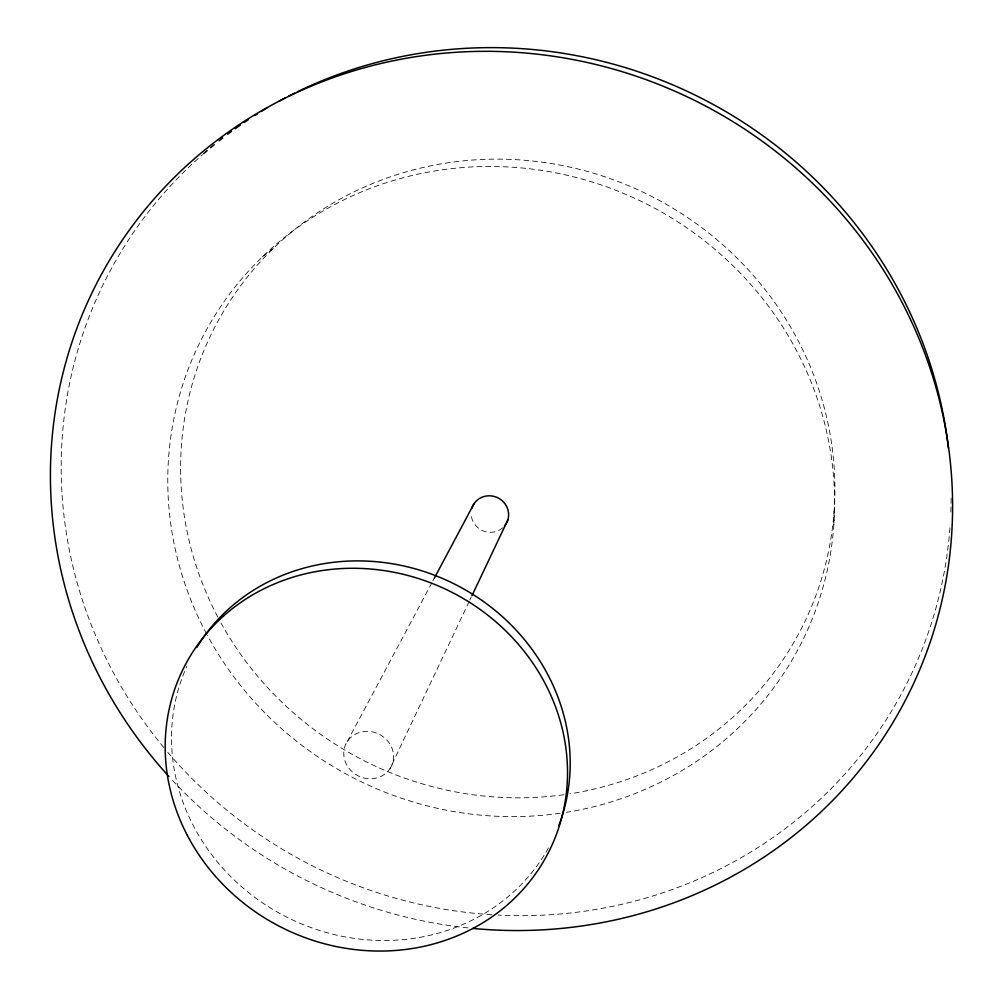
<?xml version="1.0" encoding="UTF-8"?>
<svg xmlns="http://www.w3.org/2000/svg" width="1000" height="1000" viewBox="0 0 1000 1000"><rect width="100%" height="100%" fill="white"/><g stroke="black" fill="none" stroke-linecap="round" stroke-linejoin="round"><path stroke-width="0.75" stroke-dasharray="5 3.75" d="M833.825 525.05L834.125 510.887M390.025 768.562A25.3 23.287 26.7 0 0 369.062 731.413A25.3 23.287 26.7 0 0 346.887 765.163A25.3 23.287 26.7 0 0 390.025 768.562L469.2 601.45M469.888 600.037L471.2 597.225M347.212 741.663L432.137 582.288M432.863 580.913L434.338 578.162M262.387 256.863L273.812 247.95M548.462 847.875A202.475 186.462 26.7 0 1 287.3 917.387A202.475 186.462 26.7 0 1 186.75 666.475M502.725 527.788A18.925 18.088 26.7 0 1 483.35 530.938A18.925 18.088 26.7 0 1 471.213 515.325M468.075 927.938A454.925 435.662 26.7 0 1 170 777.688M949.95 527.837A448.612 430.25 26.7 0 1 498.2 915.1M491.95 914.75A448.612 430.25 26.7 0 1 167.763 752.262M163.787 747.525A448.612 430.25 26.7 0 1 202.512 154.637M951.125 498.263A448.612 430.25 26.7 0 1 950.763 513.875M206.675 634.05A336.213 322.2 26.7 0 1 374.15 186.938A336.213 322.2 26.7 0 1 820.337 408.1A336.213 322.2 26.7 0 1 566.35 812.337M560.262 813.263A336.213 322.2 26.7 0 1 207.4 635.413M217.775 617.025A329.75 316.65 26.7 0 1 384.988 178.738A329.75 316.65 26.7 0 1 821.425 397.762A329.75 316.65 26.7 0 1 570.025 793.8M563.925 794.7A329.75 316.65 26.7 0 1 220.7 622.475"/><path stroke-width="1.5" d="M471.887 595.825L507.837 519.938M434.338 578.162L473.862 503.975M196.713 647.55A202.475 186.462 26.7 0 1 452.9 583.25A202.475 186.462 26.7 0 1 558.787 825.675M471.875 508.263A18.925 18.088 26.7 0 1 498.625 498.225A18.925 18.088 26.7 0 1 504.4 526.1M168.962 776.538A454.925 435.662 26.7 0 1 295.875 92.925A454.925 435.662 26.7 0 1 943.175 416.55A454.925 435.662 26.7 0 1 472.713 928.413M203.688 153.613A448.612 430.25 26.7 0 1 207.162 150.625M210.688 147.65A448.612 430.25 26.7 0 1 214.25 144.713M219.075 140.838A448.612 430.25 26.7 0 1 222.738 137.975M227.7 134.213A448.612 430.25 26.7 0 1 231.45 131.425M235.25 128.675A448.612 430.25 26.7 0 1 240.375 125.062M244.25 122.413A448.612 430.25 26.7 0 1 248.175 119.787M254.775 115.512A448.612 430.25 26.7 0 1 257.438 113.837M261.462 111.35A448.612 430.25 26.7 0 1 266.863 108.112M279.188 101.125A448.612 430.25 26.7 0 1 284.738 98.15M288.925 95.975A448.612 430.25 26.7 0 1 294.525 93.162M297.337 91.775A448.612 430.25 26.7 0 1 948.425 448.338M186.988 834.688A204.387 187.963 26.7 0 0 534.95 874.625A204.387 187.963 26.7 0 0 377.1 569.663A204.387 187.963 26.7 0 0 186.988 834.688"/></g></svg>
